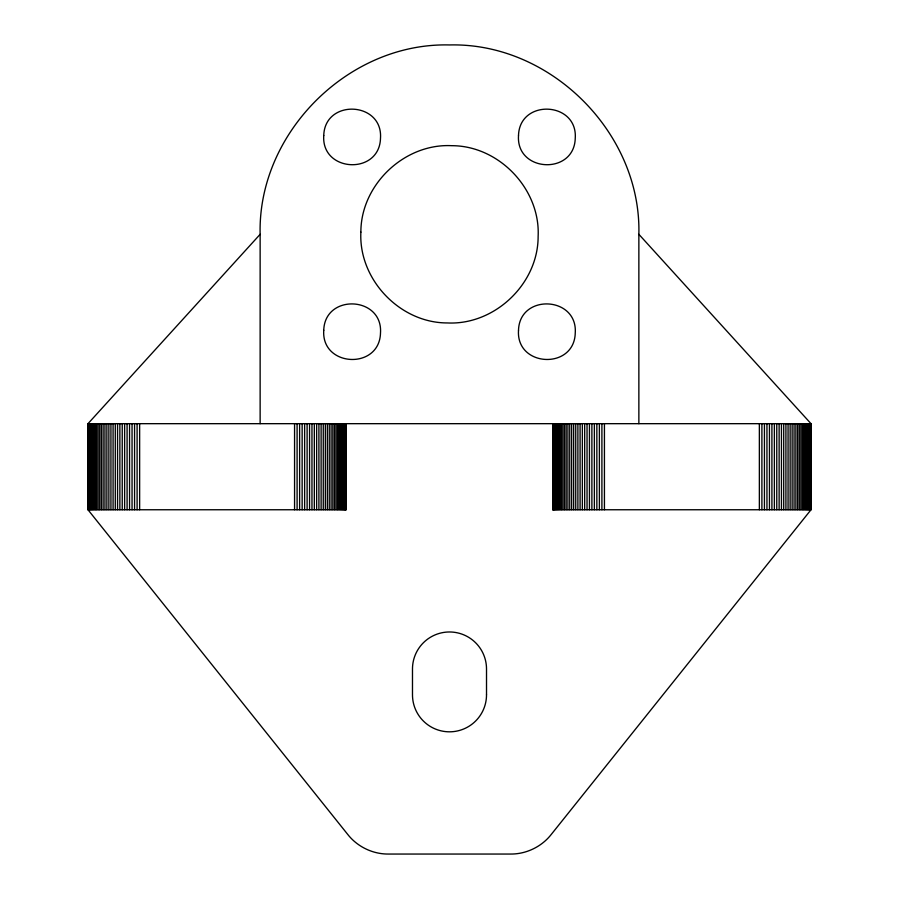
<?xml version="1.0" encoding="UTF-8"?>
<svg xmlns="http://www.w3.org/2000/svg" width="899" height="899" viewBox="0 0 899 899"><rect width="100%" height="100%" fill="white"/><g stroke="black" fill="none" stroke-linecap="round" stroke-linejoin="round"><path stroke-width="1.35" d="M260.137 423.676L260.137 234.313C257.541 133.131 348.318 42.354 449.5 44.95C550.682 42.354 641.459 133.131 638.863 234.313L638.863 423.676M810.954 423.676L811.01 509.755L551.076 834.665C541.49 846.791 526.218 854.14 510.756 854.05L388.244 854.05C372.782 854.14 357.51 846.791 347.924 834.665L87.99 509.755L88.046 423.676M260.137 234.313L87.99 423.676L811.01 423.676L638.863 234.313M87.99 509.755L346.216 509.755L346.216 423.676M811.01 509.755L552.784 509.755L552.784 423.676M810.763 423.676L810.763 509.755M810.449 423.676L810.449 509.755M810.021 423.676L810.021 509.755M809.46 423.676L809.46 509.755M808.785 423.676L808.785 509.755M807.999 423.676L807.999 509.755M807.077 423.676L807.077 509.755M806.055 423.676L806.055 509.755M804.92 423.676L804.92 509.755M803.661 423.676L803.661 509.755M802.313 423.676L802.313 509.755M800.852 423.676L800.852 509.755M799.29 423.676L799.29 509.755M797.638 423.676L797.638 509.755M795.885 423.676L795.885 509.755M794.053 423.676L794.053 509.755M792.131 423.676L792.131 509.755M790.131 423.676L790.131 509.755M788.063 423.676L788.063 509.755M785.917 423.676L785.917 509.755M783.714 423.676L783.714 509.755M781.445 423.676L781.445 509.755M779.13 423.676L779.13 509.755M776.77 423.676L776.77 509.755M774.365 423.676L774.365 509.755M771.915 423.676L771.915 509.755M769.443 423.676L769.443 509.755M766.948 423.676L766.948 509.755M764.431 423.676L764.431 509.755M761.903 423.676L761.903 509.755M759.363 423.676L759.363 509.755M604.431 423.676L604.431 509.755M601.903 423.676L601.903 509.755M599.375 423.676L599.375 509.755M596.857 423.676L596.857 509.755M594.363 423.676L594.363 509.755M591.89 423.676L591.89 509.755M589.441 423.676L589.441 509.755M587.036 423.676L587.036 509.755M584.676 423.676L584.676 509.755M582.35 423.676L582.35 509.755M580.091 423.676L580.091 509.755M577.888 423.676L577.888 509.755M575.742 423.676L575.742 509.755M573.674 423.676L573.674 509.755M571.674 423.676L571.674 509.755M569.752 423.676L569.752 509.755M567.921 423.676L567.921 509.755M566.168 423.676L566.168 509.755M564.516 423.676L564.516 509.755M562.954 423.676L562.954 509.755M561.493 423.676L561.493 509.755M560.133 423.676L560.133 509.755M558.886 423.676L558.886 509.755M557.751 423.676L557.751 509.755M556.717 423.676L556.717 509.755M555.807 423.676L555.807 509.755M555.009 423.676L555.009 509.755M554.335 423.676L554.335 509.755M553.784 423.676L553.784 509.755M553.346 423.676L553.346 509.755M553.042 423.676L553.042 509.755M552.851 423.676L552.851 509.755M345.958 423.676L345.958 509.755M345.654 423.676L345.654 509.755M345.216 423.676L345.216 509.755M344.665 423.676L344.665 509.755M343.991 423.676L343.991 509.755M343.193 423.676L343.193 509.755M342.283 423.676L342.283 509.755M341.249 423.676L341.249 509.755M340.114 423.676L340.114 509.755M338.867 423.676L338.867 509.755M337.507 423.676L337.507 509.755M336.046 423.676L336.046 509.755M334.484 423.676L334.484 509.755M332.832 423.676L332.832 509.755M331.079 423.676L331.079 509.755M329.248 423.676L329.248 509.755M327.326 423.676L327.326 509.755M325.326 423.676L325.326 509.755M323.258 423.676L323.258 509.755M321.112 423.676L321.112 509.755M318.909 423.676L318.909 509.755M316.65 423.676L316.65 509.755M314.324 423.676L314.324 509.755M311.964 423.676L311.964 509.755M309.559 423.676L309.559 509.755M307.11 423.676L307.11 509.755M304.637 423.676L304.637 509.755M302.143 423.676L302.143 509.755M299.625 423.676L299.625 509.755M297.097 423.676L297.097 509.755M294.569 423.676L294.569 509.755M139.637 423.676L139.637 509.755M137.097 423.676L137.097 509.755M134.569 423.676L134.569 509.755M132.052 423.676L132.052 509.755M129.557 423.676L129.557 509.755M127.085 423.676L127.085 509.755M124.635 423.676L124.635 509.755M122.23 423.676L122.23 509.755M119.87 423.676L119.87 509.755M117.555 423.676L117.555 509.755M115.286 423.676L115.286 509.755M113.083 423.676L113.083 509.755M110.937 423.676L110.937 509.755M108.869 423.676L108.869 509.755M106.869 423.676L106.869 509.755M104.947 423.676L104.947 509.755M103.115 423.676L103.115 509.755M101.362 423.676L101.362 509.755M99.71 423.676L99.71 509.755M98.148 423.676L98.148 509.755M96.687 423.676L96.687 509.755M95.339 423.676L95.339 509.755M94.08 423.676L94.08 509.755M92.945 423.676L92.945 509.755M91.923 423.676L91.923 509.755M91.001 423.676L91.001 509.755M90.215 423.676L90.215 509.755M89.54 423.676L89.54 509.755M88.979 423.676L88.979 509.755M88.552 423.676L88.552 509.755M88.237 423.676L88.237 509.755M360.87 232.133C358.499 279.465 399.931 322.999 447.32 322.943C494.652 325.314 538.186 283.882 538.13 236.493C540.501 189.161 499.069 145.638 451.68 145.683C404.348 143.312 360.814 184.745 360.87 232.133M323.752 135.535C321.157 172.484 379.445 175.35 380.491 138.322C383.075 101.385 324.797 98.519 323.752 135.535M323.752 330.304C321.157 367.242 379.445 370.107 380.491 333.091C383.075 296.142 324.797 293.288 323.752 330.304M518.509 135.535C515.925 172.484 574.203 175.35 575.248 138.322C577.843 101.385 519.555 98.519 518.509 135.535M518.509 330.304C515.925 367.242 574.203 370.107 575.248 333.091C577.843 296.142 519.555 293.288 518.509 330.304M486.516 694.815L486.516 668.991A37.016 37.016 0 0 0 449.5 631.975A37.016 37.016 0 0 0 412.484 668.991L412.484 694.815A37.016 37.016 0 0 0 449.5 731.82A37.016 37.016 0 0 0 486.516 694.815"/></g></svg>
